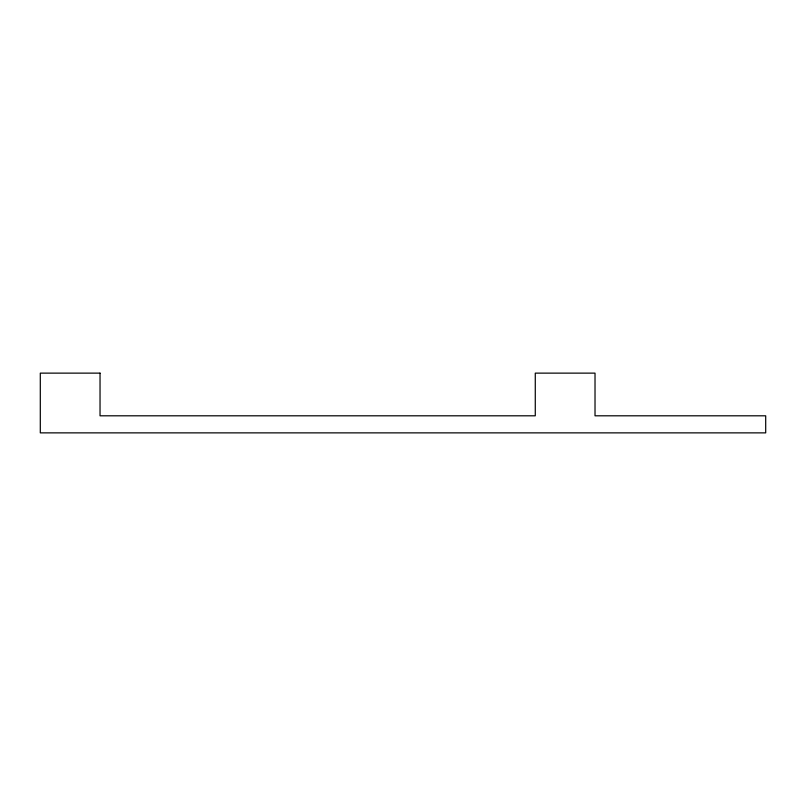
<?xml version="1.0" encoding="UTF-8"?>
<svg xmlns="http://www.w3.org/2000/svg" width="806" height="806" viewBox="0 0 806 806"><rect width="100%" height="100%" fill="white"/><g stroke="black" fill="none" stroke-linecap="round" stroke-linejoin="round"><path stroke-width="1.21" d="M100.035 373.128L40.3 373.128L40.3 432.872L765.7 432.872L765.7 415.805L595.019 415.805L595.019 373.128L535.275 373.128L535.275 415.805L100.035 415.805L100.035 373.128"/></g></svg>
